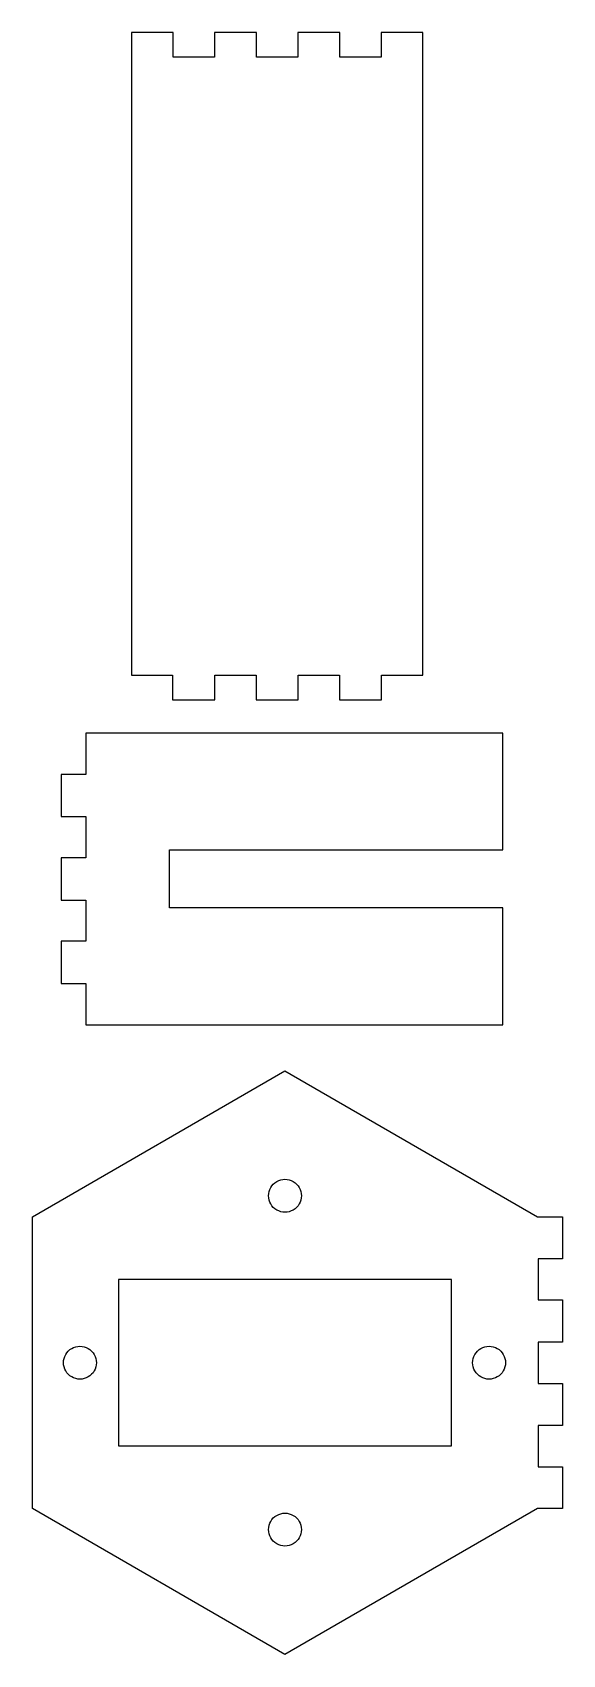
# Model space of a CAD drawing. Extents: x 0 to 64, y 0 to 194.
import ezdxf

# ---------------------------------------------------------------- set-up
doc = ezdxf.new("R2010")
doc.units = 0
for name, color, linetype in [('Hexagon', 7, 'CONTINUOUS'), ('Support', 7, 'CONTINUOUS'), ('Top', 7, 'CONTINUOUS')]:
    doc.layers.add(name, color=color, linetype=linetype)

msp = doc.modelspace()

# ---------------------------------------------------------------- linework, layer by layer
at = {"layer": 'Hexagon', "color": 7}
for p, q in [((0.026458, 52.484716), (30.310913, 69.969438)), ((30.310913, 69.969438), (60.59537, 52.484716)), ((32.284378, 54.999996), (32.284378, 54.999996)), ((0.026458, 17.515274), (0.026458, 52.484716)), ((60.59537, 52.484716), (60.59537, 52.462491)), ((60.59537, 52.462491), (63.595186, 52.462491)), ((63.595186, 52.462491), (63.595186, 47.462279)), ((63.595186, 47.462279), (60.64808, 47.462279)), ((60.64808, 47.462279), (60.64808, 42.515293)), ((50.284377, 44.97346), (10.337292, 44.97346)), ((10.337292, 44.97346), (10.337292, 25.026377)), ((50.284377, 25.026377), (50.284377, 44.97346)), ((60.64808, 42.515293), (63.595186, 42.515293)), ((63.595186, 42.515293), (63.595186, 37.462373)), ((63.595186, 37.462373), (60.64808, 37.462373)), ((60.64808, 37.462373), (60.64808, 32.515387)), ((7.697037, 34.999991), (7.697037, 34.999991)), ((56.755374, 34.999991), (56.755374, 34.999991)), ((60.64808, 32.515387), (63.595186, 32.515387)), ((63.595186, 32.515387), (63.595186, 27.462467)), ((63.595186, 27.462467), (60.64808, 27.462467)), ((60.64808, 27.462467), (60.64808, 22.515481)), ((10.337292, 25.026377), (50.284377, 25.026377)), ((60.64808, 22.515481), (63.595186, 22.515481)), ((63.595186, 22.515481), (63.595186, 17.515269)), ((30.310913, 0.030554), (0.026458, 17.515274)), ((60.59537, 17.515269), (30.310913, 0.030554)), ((63.595186, 17.515269), (60.59537, 17.515269)), ((32.284378, 14.999999), (32.284378, 14.999999))]:
    msp.add_line(p, q, dxfattribs=at)
for points in [[(28.337294, 54.999996), (28.337294, 55.705074), (28.713449, 56.356594), (29.324065, 56.709133)], [(29.324065, 56.709133), (29.934681, 57.061672), (30.686991, 57.061672), (31.297607, 56.709133)], [(31.297607, 56.709133), (31.908223, 56.356594), (32.284378, 55.705074), (32.284378, 54.999996)], [(29.324065, 53.290859), (28.713449, 53.643398), (28.337294, 54.294917), (28.337294, 54.999996)], [(32.284378, 54.999996), (32.284378, 54.294917), (31.908223, 53.643398), (31.297607, 53.290859)], [(31.297607, 53.290859), (30.686991, 52.938319), (29.934681, 52.938319), (29.324065, 53.290859)], [(4.736725, 36.709128), (5.347341, 37.061667), (6.099651, 37.061667), (6.710267, 36.709128)], [(53.795062, 36.709128), (54.405678, 37.061667), (55.157987, 37.061667), (55.768603, 36.709128)], [(3.749954, 34.999991), (3.749954, 35.705069), (4.126109, 36.356589), (4.736725, 36.709128)], [(4.736725, 33.290854), (4.126109, 33.643393), (3.749954, 34.294912), (3.749954, 34.999991)], [(6.710267, 36.709128), (7.320882, 36.356589), (7.697037, 35.705069), (7.697037, 34.999991)], [(7.697037, 34.999991), (7.697037, 34.294912), (7.320882, 33.643393), (6.710267, 33.290854)], [(52.808291, 34.999991), (52.808291, 35.705069), (53.184446, 36.356589), (53.795062, 36.709128)], [(53.795062, 33.290854), (53.184446, 33.643393), (52.808291, 34.294912), (52.808291, 34.999991)], [(55.768603, 36.709128), (56.379219, 36.356589), (56.755374, 35.705069), (56.755374, 34.999991)], [(56.755374, 34.999991), (56.755374, 34.294912), (56.379219, 33.643393), (55.768603, 33.290854)], [(6.710267, 33.290854), (6.099651, 32.938314), (5.347341, 32.938314), (4.736725, 33.290854)], [(55.768603, 33.290854), (55.157987, 32.938314), (54.405678, 32.938314), (53.795062, 33.290854)], [(28.337294, 14.999999), (28.337294, 15.705078), (28.713449, 16.356597), (29.324065, 16.709136)], [(29.324065, 16.709136), (29.934681, 17.061676), (30.686991, 17.061676), (31.297607, 16.709136)], [(31.297607, 16.709136), (31.908223, 16.356597), (32.284378, 15.705078), (32.284378, 14.999999)], [(29.324065, 13.290862), (28.713449, 13.643401), (28.337294, 14.294921), (28.337294, 14.999999)], [(32.284378, 14.999999), (32.284378, 14.294921), (31.908223, 13.643401), (31.297607, 13.290862)], [(31.297607, 13.290862), (30.686991, 12.938323), (29.934681, 12.938323), (29.324065, 13.290862)]]:
    msp.add_open_spline(points, degree=3, dxfattribs=at)
at = {"layer": 'Support', "color": 7}
for p, q in [((16.894421, 194.377942), (11.894209, 194.377942)), ((11.894209, 194.377942), (11.894209, 117.377991)), ((16.894421, 191.430836), (16.894421, 194.377942)), ((26.894327, 194.377942), (21.841407, 194.377942)), ((21.841407, 194.377942), (21.841407, 191.430836)), ((26.894327, 191.430836), (26.894327, 194.377942)), ((36.894233, 194.377942), (31.841313, 194.377942)), ((31.841313, 194.377942), (31.841313, 191.430836)), ((36.894233, 191.430836), (36.894233, 194.377942)), ((46.841431, 194.377942), (41.841219, 194.377942)), ((41.841219, 194.377942), (41.841219, 191.430836)), ((46.841431, 117.377991), (46.841431, 194.377942)), ((21.841407, 191.430836), (16.894421, 191.430836)), ((31.841313, 191.430836), (26.894327, 191.430836)), ((41.841219, 191.430836), (36.894233, 191.430836)), ((11.894209, 117.377991), (16.841195, 117.377991)), ((16.841195, 117.377991), (16.841195, 114.430884)), ((21.894115, 114.430884), (21.894115, 117.377991)), ((21.894115, 117.377991), (26.841101, 117.377991)), ((26.841101, 117.377991), (26.841101, 114.430884)), ((31.894023, 114.430884), (31.894023, 117.377991)), ((31.894023, 117.377991), (36.841525, 117.377991)), ((36.841525, 117.377991), (36.841525, 114.430884)), ((41.894445, 114.430884), (41.894445, 117.377991)), ((41.894445, 117.377991), (46.841431, 117.377991)), ((16.841195, 114.430884), (21.894115, 114.430884)), ((26.841101, 114.430884), (31.894023, 114.430884)), ((36.841525, 114.430884), (41.894445, 114.430884))]:
    msp.add_line(p, q, dxfattribs=at)
at = {"layer": 'Top', "color": 7}
for p, q in [((6.421411, 110.433062), (6.421411, 105.486076)), ((6.474637, 110.433062), (6.421411, 110.433062)), ((10.014474, 110.433062), (6.474637, 110.433062)), ((56.421974, 110.433062), (10.014474, 110.433062)), ((56.421974, 96.432881), (56.421974, 110.433062)), ((6.421411, 105.486076), (3.474821, 105.486076)), ((3.474821, 105.486076), (3.474821, 100.433156)), ((3.474821, 100.433156), (6.421927, 100.433156)), ((6.421927, 100.433156), (6.421927, 95.48617)), ((6.421927, 95.48617), (3.474821, 95.48617)), ((3.474821, 95.48617), (3.474821, 90.433247)), ((16.474543, 89.48602), (16.474543, 96.432881)), ((16.474543, 96.432881), (56.421974, 96.432881)), ((3.474821, 90.433247), (6.421927, 90.433247)), ((6.421927, 90.433247), (6.421927, 85.485745)), ((56.421974, 89.48602), (16.474543, 89.48602)), ((56.421974, 75.485839), (56.421974, 89.48602)), ((6.421927, 85.485745), (3.474821, 85.485745)), ((3.474821, 85.485745), (3.474821, 80.432825)), ((3.474821, 80.432825), (6.421411, 80.432825)), ((6.421411, 80.432825), (6.421411, 75.485839)), ((6.421411, 75.485839), (6.474637, 75.485839)), ((6.474637, 75.485839), (10.014474, 75.485839)), ((10.014474, 75.485839), (56.421974, 75.485839))]:
    msp.add_line(p, q, dxfattribs=at)

doc.saveas('drawing.dxf')
